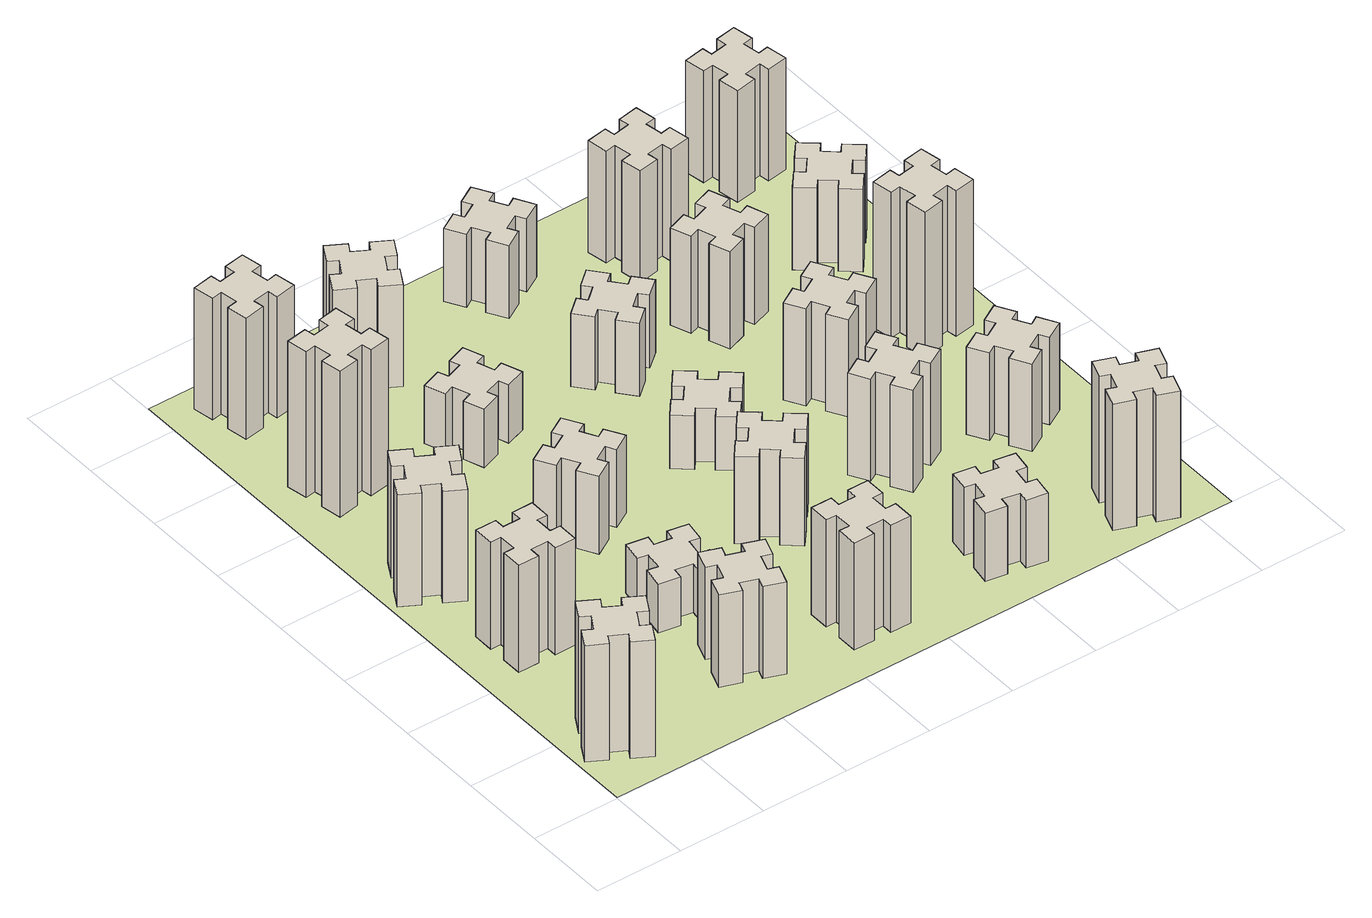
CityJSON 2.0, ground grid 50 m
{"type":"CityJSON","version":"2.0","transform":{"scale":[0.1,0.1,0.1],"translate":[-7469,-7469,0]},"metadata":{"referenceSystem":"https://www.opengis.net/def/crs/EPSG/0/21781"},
"CityObjects":{
"building1":{"type":"Building","attributes":{"class":"1000","function":"1000","usage":"1000","yearOfConstruction":2016,"roofType":"1000","measuredHeight":72,"storeysAboveGround":30,"storeysBelowGround":0},"geometry":[{"type":"Solid","lod":"1","boundaries":[[[[0,1,2,3,4,5,6,7,8,9,10,11,12,13,14,15,16,17,18,19]],[[17,16,20,21]],[[16,15,22,20]],[[15,14,23,22]],[[14,13,24,23]],[[13,12,25,24]],[[12,11,26,25]],[[11,10,27,26]],[[10,9,28,27]],[[9,8,29,28]],[[8,7,30,29]],[[7,6,31,30]],[[6,5,32,31]],[[5,4,33,32]],[[4,3,34,33]],[[3,2,35,34]],[[2,1,36,35]],[[1,0,37,36]],[[0,19,38,37]],[[19,18,39,38]],[[18,17,21,39]],[[24,25,26,27,28,29,30,31,32,33,34,35,36,37,38,39,21,20,22,23]]]]}]},
"building2":{"type":"Building","attributes":{"class":"1000","function":"1000","usage":"1000","yearOfConstruction":2016,"roofType":"1000","measuredHeight":66,"storeysAboveGround":30,"storeysBelowGround":0},"geometry":[{"type":"Solid","lod":"1","boundaries":[[[[40,41,42,43,44,45,46,47,48,49,50,51,52,53,54,55,56,57,58,59]],[[57,56,60,61]],[[56,55,62,60]],[[55,54,63,62]],[[54,53,64,63]],[[53,52,65,64]],[[52,51,66,65]],[[51,50,67,66]],[[50,49,68,67]],[[49,48,69,68]],[[48,47,70,69]],[[47,46,71,70]],[[46,45,72,71]],[[45,44,73,72]],[[44,43,74,73]],[[43,42,75,74]],[[42,41,76,75]],[[41,40,77,76]],[[40,59,78,77]],[[59,58,79,78]],[[58,57,61,79]],[[64,65,66,67,68,69,70,71,72,73,74,75,76,77,78,79,61,60,62,63]]]]}]},
"building3":{"type":"Building","attributes":{"class":"1000","function":"1000","usage":"1000","yearOfConstruction":2016,"roofType":"1000","measuredHeight":69,"storeysAboveGround":30,"storeysBelowGround":0},"geometry":[{"type":"Solid","lod":"1","boundaries":[[[[80,81,82,83,84,85,86,87,88,89,90,91,92,93,94,95,96,97,98,99]],[[97,96,100,101]],[[96,95,102,100]],[[95,94,103,102]],[[94,93,104,103]],[[93,92,105,104]],[[92,91,106,105]],[[91,90,107,106]],[[90,89,108,107]],[[89,88,109,108]],[[88,87,110,109]],[[87,86,111,110]],[[86,85,112,111]],[[85,84,113,112]],[[84,83,114,113]],[[83,82,115,114]],[[82,81,116,115]],[[81,80,117,116]],[[80,99,118,117]],[[99,98,119,118]],[[98,97,101,119]],[[104,105,106,107,108,109,110,111,112,113,114,115,116,117,118,119,101,100,102,103]]]]}]},
"building4":{"type":"Building","attributes":{"class":"1000","function":"1000","usage":"1000","yearOfConstruction":2016,"roofType":"1000","measuredHeight":90,"storeysAboveGround":30,"storeysBelowGround":0},"geometry":[{"type":"Solid","lod":"1","boundaries":[[[[120,121,122,123,124,125,126,127,128,129,130,131,132,133,134,135,136,137,138,139]],[[137,136,140,141]],[[136,135,142,140]],[[135,134,143,142]],[[134,133,144,143]],[[133,132,145,144]],[[132,131,146,145]],[[131,130,147,146]],[[130,129,148,147]],[[129,128,149,148]],[[128,127,150,149]],[[127,126,151,150]],[[126,125,152,151]],[[125,124,153,152]],[[124,123,154,153]],[[123,122,155,154]],[[122,121,156,155]],[[121,120,157,156]],[[120,139,158,157]],[[139,138,159,158]],[[138,137,141,159]],[[144,145,146,147,148,149,150,151,152,153,154,155,156,157,158,159,141,140,142,143]]]]}]},
"building5":{"type":"Building","attributes":{"class":"1000","function":"1000","usage":"1000","yearOfConstruction":2016,"roofType":"1000","measuredHeight":57,"storeysAboveGround":30,"storeysBelowGround":0},"geometry":[{"type":"Solid","lod":"1","boundaries":[[[[160,161,162,163,164,165,166,167,168,169,170,171,172,173,174,175,176,177,178,179]],[[177,176,180,181]],[[176,175,182,180]],[[175,174,183,182]],[[174,173,184,183]],[[173,172,185,184]],[[172,171,186,185]],[[171,170,187,186]],[[170,169,188,187]],[[169,168,189,188]],[[168,167,190,189]],[[167,166,191,190]],[[166,165,192,191]],[[165,164,193,192]],[[164,163,194,193]],[[163,162,195,194]],[[162,161,196,195]],[[161,160,197,196]],[[160,179,198,197]],[[179,178,199,198]],[[178,177,181,199]],[[184,185,186,187,188,189,190,191,192,193,194,195,196,197,198,199,181,180,182,183]]]]}]},
"building6":{"type":"Building","attributes":{"class":"1000","function":"1000","usage":"1000","yearOfConstruction":2016,"roofType":"1000","measuredHeight":75,"storeysAboveGround":30,"storeysBelowGround":0},"geometry":[{"type":"Solid","lod":"1","boundaries":[[[[200,201,202,203,204,205,206,207,208,209,210,211,212,213,214,215,216,217,218,219]],[[217,216,220,221]],[[216,215,222,220]],[[215,214,223,222]],[[214,213,224,223]],[[213,212,225,224]],[[212,211,226,225]],[[211,210,227,226]],[[210,209,228,227]],[[209,208,229,228]],[[208,207,230,229]],[[207,206,231,230]],[[206,205,232,231]],[[205,204,233,232]],[[204,203,234,233]],[[203,202,235,234]],[[202,201,236,235]],[[201,200,237,236]],[[200,219,238,237]],[[219,218,239,238]],[[218,217,221,239]],[[224,225,226,227,228,229,230,231,232,233,234,235,236,237,238,239,221,220,222,223]]]]}]},
"building7":{"type":"Building","attributes":{"class":"1000","function":"1000","usage":"1000","yearOfConstruction":2016,"roofType":"1000","measuredHeight":30,"storeysAboveGround":30,"storeysBelowGround":0},"geometry":[{"type":"Solid","lod":"1","boundaries":[[[[240,241,242,243,244,245,246,247,248,249,250,251,252,253,254,255,256,257,258,259]],[[257,256,260,261]],[[256,255,262,260]],[[255,254,263,262]],[[254,253,264,263]],[[253,252,265,264]],[[252,251,266,265]],[[251,250,267,266]],[[250,249,268,267]],[[249,248,269,268]],[[248,247,270,269]],[[247,246,271,270]],[[246,245,272,271]],[[245,244,273,272]],[[244,243,274,273]],[[243,242,275,274]],[[242,241,276,275]],[[241,240,277,276]],[[240,259,278,277]],[[259,258,279,278]],[[258,257,261,279]],[[264,265,266,267,268,269,270,271,272,273,274,275,276,277,278,279,261,260,262,263]]]]}]},
"building8":{"type":"Building","attributes":{"class":"1000","function":"1000","usage":"1000","yearOfConstruction":2016,"roofType":"1000","measuredHeight":48,"storeysAboveGround":30,"storeysBelowGround":0},"geometry":[{"type":"Solid","lod":"1","boundaries":[[[[280,281,282,283,284,285,286,287,288,289,290,291,292,293,294,295,296,297,298,299]],[[297,296,300,301]],[[296,295,302,300]],[[295,294,303,302]],[[294,293,304,303]],[[293,292,305,304]],[[292,291,306,305]],[[291,290,307,306]],[[290,289,308,307]],[[289,288,309,308]],[[288,287,310,309]],[[287,286,311,310]],[[286,285,312,311]],[[285,284,313,312]],[[284,283,314,313]],[[283,282,315,314]],[[282,281,316,315]],[[281,280,317,316]],[[280,299,318,317]],[[299,298,319,318]],[[298,297,301,319]],[[304,305,306,307,308,309,310,311,312,313,314,315,316,317,318,319,301,300,302,303]]]]}]},
"building9":{"type":"Building","attributes":{"class":"1000","function":"1000","usage":"1000","yearOfConstruction":2016,"roofType":"1000","measuredHeight":66,"storeysAboveGround":30,"storeysBelowGround":0},"geometry":[{"type":"Solid","lod":"1","boundaries":[[[[320,321,322,323,324,325,326,327,328,329,330,331,332,333,334,335,336,337,338,339]],[[337,336,340,341]],[[336,335,342,340]],[[335,334,343,342]],[[334,333,344,343]],[[333,332,345,344]],[[332,331,346,345]],[[331,330,347,346]],[[330,329,348,347]],[[329,328,349,348]],[[328,327,350,349]],[[327,326,351,350]],[[326,325,352,351]],[[325,324,353,352]],[[324,323,354,353]],[[323,322,355,354]],[[322,321,356,355]],[[321,320,357,356]],[[320,339,358,357]],[[339,338,359,358]],[[338,337,341,359]],[[344,345,346,347,348,349,350,351,352,353,354,355,356,357,358,359,341,340,342,343]]]]}]},
"building10":{"type":"Building","attributes":{"class":"1000","function":"1000","usage":"1000","yearOfConstruction":2016,"roofType":"1000","measuredHeight":36,"storeysAboveGround":30,"storeysBelowGround":0},"geometry":[{"type":"Solid","lod":"1","boundaries":[[[[360,361,362,363,364,365,366,367,368,369,370,371,372,373,374,375,376,377,378,379]],[[377,376,380,381]],[[376,375,382,380]],[[375,374,383,382]],[[374,373,384,383]],[[373,372,385,384]],[[372,371,386,385]],[[371,370,387,386]],[[370,369,388,387]],[[369,368,389,388]],[[368,367,390,389]],[[367,366,391,390]],[[366,365,392,391]],[[365,364,393,392]],[[364,363,394,393]],[[363,362,395,394]],[[362,361,396,395]],[[361,360,397,396]],[[360,379,398,397]],[[379,378,399,398]],[[378,377,381,399]],[[384,385,386,387,388,389,390,391,392,393,394,395,396,397,398,399,381,380,382,383]]]]}]},
"building11":{"type":"Building","attributes":{"class":"1000","function":"1000","usage":"1000","yearOfConstruction":2016,"roofType":"1000","measuredHeight":63,"storeysAboveGround":30,"storeysBelowGround":0},"geometry":[{"type":"Solid","lod":"1","boundaries":[[[[400,401,402,403,404,405,406,407,408,409,410,411,412,413,414,415,416,417,418,419]],[[417,416,420,421]],[[416,415,422,420]],[[415,414,423,422]],[[414,413,424,423]],[[413,412,425,424]],[[412,411,426,425]],[[411,410,427,426]],[[410,409,428,427]],[[409,408,429,428]],[[408,407,430,429]],[[407,406,431,430]],[[406,405,432,431]],[[405,404,433,432]],[[404,403,434,433]],[[403,402,435,434]],[[402,401,436,435]],[[401,400,437,436]],[[400,419,438,437]],[[419,418,439,438]],[[418,417,421,439]],[[424,425,426,427,428,429,430,431,432,433,434,435,436,437,438,439,421,420,422,423]]]]}]},
"building12":{"type":"Building","attributes":{"class":"1000","function":"1000","usage":"1000","yearOfConstruction":2016,"roofType":"1000","measuredHeight":54,"storeysAboveGround":30,"storeysBelowGround":0},"geometry":[{"type":"Solid","lod":"1","boundaries":[[[[440,441,442,443,444,445,446,447,448,449,450,451,452,453,454,455,456,457,458,459]],[[457,456,460,461]],[[456,455,462,460]],[[455,454,463,462]],[[454,453,464,463]],[[453,452,465,464]],[[452,451,466,465]],[[451,450,467,466]],[[450,449,468,467]],[[449,448,469,468]],[[448,447,470,469]],[[447,446,471,470]],[[446,445,472,471]],[[445,444,473,472]],[[444,443,474,473]],[[443,442,475,474]],[[442,441,476,475]],[[441,440,477,476]],[[440,459,478,477]],[[459,458,479,478]],[[458,457,461,479]],[[464,465,466,467,468,469,470,471,472,473,474,475,476,477,478,479,461,460,462,463]]]]}]},
"building13":{"type":"Building","attributes":{"class":"1000","function":"1000","usage":"1000","yearOfConstruction":2016,"roofType":"1000","measuredHeight":33,"storeysAboveGround":30,"storeysBelowGround":0},"geometry":[{"type":"Solid","lod":"1","boundaries":[[[[480,481,482,483,484,485,486,487,488,489,490,491,492,493,494,495,496,497,498,499]],[[497,496,500,501]],[[496,495,502,500]],[[495,494,503,502]],[[494,493,504,503]],[[493,492,505,504]],[[492,491,506,505]],[[491,490,507,506]],[[490,489,508,507]],[[489,488,509,508]],[[488,487,510,509]],[[487,486,511,510]],[[486,485,512,511]],[[485,484,513,512]],[[484,483,514,513]],[[483,482,515,514]],[[482,481,516,515]],[[481,480,517,516]],[[480,499,518,517]],[[499,498,519,518]],[[498,497,501,519]],[[504,505,506,507,508,509,510,511,512,513,514,515,516,517,518,519,501,500,502,503]]]]}]},
"building14":{"type":"Building","attributes":{"class":"1000","function":"1000","usage":"1000","yearOfConstruction":2016,"roofType":"1000","measuredHeight":42,"storeysAboveGround":30,"storeysBelowGround":0},"geometry":[{"type":"Solid","lod":"1","boundaries":[[[[520,521,522,523,524,525,526,527,528,529,530,531,532,533,534,535,536,537,538,539]],[[537,536,540,541]],[[536,535,542,540]],[[535,534,543,542]],[[534,533,544,543]],[[533,532,545,544]],[[532,531,546,545]],[[531,530,547,546]],[[530,529,548,547]],[[529,528,549,548]],[[528,527,550,549]],[[527,526,551,550]],[[526,525,552,551]],[[525,524,553,552]],[[524,523,554,553]],[[523,522,555,554]],[[522,521,556,555]],[[521,520,557,556]],[[520,539,558,557]],[[539,538,559,558]],[[538,537,541,559]],[[544,545,546,547,548,549,550,551,552,553,554,555,556,557,558,559,541,540,542,543]]]]}]},
"building15":{"type":"Building","attributes":{"class":"1000","function":"1000","usage":"1000","yearOfConstruction":2016,"roofType":"1000","measuredHeight":45,"storeysAboveGround":30,"storeysBelowGround":0},"geometry":[{"type":"Solid","lod":"1","boundaries":[[[[560,561,562,563,564,565,566,567,568,569,570,571,572,573,574,575,576,577,578,579]],[[577,576,580,581]],[[576,575,582,580]],[[575,574,583,582]],[[574,573,584,583]],[[573,572,585,584]],[[572,571,586,585]],[[571,570,587,586]],[[570,569,588,587]],[[569,568,589,588]],[[568,567,590,589]],[[567,566,591,590]],[[566,565,592,591]],[[565,564,593,592]],[[564,563,594,593]],[[563,562,595,594]],[[562,561,596,595]],[[561,560,597,596]],[[560,579,598,597]],[[579,578,599,598]],[[578,577,581,599]],[[584,585,586,587,588,589,590,591,592,593,594,595,596,597,598,599,581,580,582,583]]]]}]},
"building16":{"type":"Building","attributes":{"class":"1000","function":"1000","usage":"1000","yearOfConstruction":2016,"roofType":"1000","measuredHeight":45,"storeysAboveGround":30,"storeysBelowGround":0},"geometry":[{"type":"Solid","lod":"1","boundaries":[[[[600,601,602,603,604,605,606,607,608,609,610,611,612,613,614,615,616,617,618,619]],[[617,616,620,621]],[[616,615,622,620]],[[615,614,623,622]],[[614,613,624,623]],[[613,612,625,624]],[[612,611,626,625]],[[611,610,627,626]],[[610,609,628,627]],[[609,608,629,628]],[[608,607,630,629]],[[607,606,631,630]],[[606,605,632,631]],[[605,604,633,632]],[[604,603,634,633]],[[603,602,635,634]],[[602,601,636,635]],[[601,600,637,636]],[[600,619,638,637]],[[619,618,639,638]],[[618,617,621,639]],[[624,625,626,627,628,629,630,631,632,633,634,635,636,637,638,639,621,620,622,623]]]]}]},
"building17":{"type":"Building","attributes":{"class":"1000","function":"1000","usage":"1000","yearOfConstruction":2016,"roofType":"1000","measuredHeight":63,"storeysAboveGround":30,"storeysBelowGround":0},"geometry":[{"type":"Solid","lod":"1","boundaries":[[[[640,641,642,643,644,645,646,647,648,649,650,651,652,653,654,655,656,657,658,659]],[[657,656,660,661]],[[656,655,662,660]],[[655,654,663,662]],[[654,653,664,663]],[[653,652,665,664]],[[652,651,666,665]],[[651,650,667,666]],[[650,649,668,667]],[[649,648,669,668]],[[648,647,670,669]],[[647,646,671,670]],[[646,645,672,671]],[[645,644,673,672]],[[644,643,674,673]],[[643,642,675,674]],[[642,641,676,675]],[[641,640,677,676]],[[640,659,678,677]],[[659,658,679,678]],[[658,657,661,679]],[[664,665,666,667,668,669,670,671,672,673,674,675,676,677,678,679,661,660,662,663]]]]}]},
"building18":{"type":"Building","attributes":{"class":"1000","function":"1000","usage":"1000","yearOfConstruction":2016,"roofType":"1000","measuredHeight":60,"storeysAboveGround":30,"storeysBelowGround":0},"geometry":[{"type":"Solid","lod":"1","boundaries":[[[[680,681,682,683,684,685,686,687,688,689,690,691,692,693,694,695,696,697,698,699]],[[697,696,700,701]],[[696,695,702,700]],[[695,694,703,702]],[[694,693,704,703]],[[693,692,705,704]],[[692,691,706,705]],[[691,690,707,706]],[[690,689,708,707]],[[689,688,709,708]],[[688,687,710,709]],[[687,686,711,710]],[[686,685,712,711]],[[685,684,713,712]],[[684,683,714,713]],[[683,682,715,714]],[[682,681,716,715]],[[681,680,717,716]],[[680,699,718,717]],[[699,698,719,718]],[[698,697,701,719]],[[704,705,706,707,708,709,710,711,712,713,714,715,716,717,718,719,701,700,702,703]]]]}]},
"building19":{"type":"Building","attributes":{"class":"1000","function":"1000","usage":"1000","yearOfConstruction":2016,"roofType":"1000","measuredHeight":60,"storeysAboveGround":30,"storeysBelowGround":0},"geometry":[{"type":"Solid","lod":"1","boundaries":[[[[720,721,722,723,724,725,726,727,728,729,730,731,732,733,734,735,736,737,738,739]],[[737,736,740,741]],[[736,735,742,740]],[[735,734,743,742]],[[734,733,744,743]],[[733,732,745,744]],[[732,731,746,745]],[[731,730,747,746]],[[730,729,748,747]],[[729,728,749,748]],[[728,727,750,749]],[[727,726,751,750]],[[726,725,752,751]],[[725,724,753,752]],[[724,723,754,753]],[[723,722,755,754]],[[722,721,756,755]],[[721,720,757,756]],[[720,739,758,757]],[[739,738,759,758]],[[738,737,741,759]],[[744,745,746,747,748,749,750,751,752,753,754,755,756,757,758,759,741,740,742,743]]]]}]},
"building20":{"type":"Building","attributes":{"class":"1000","function":"1000","usage":"1000","yearOfConstruction":2016,"roofType":"1000","measuredHeight":78,"storeysAboveGround":30,"storeysBelowGround":0},"geometry":[{"type":"Solid","lod":"1","boundaries":[[[[760,761,762,763,764,765,766,767,768,769,770,771,772,773,774,775,776,777,778,779]],[[777,776,780,781]],[[776,775,782,780]],[[775,774,783,782]],[[774,773,784,783]],[[773,772,785,784]],[[772,771,786,785]],[[771,770,787,786]],[[770,769,788,787]],[[769,768,789,788]],[[768,767,790,789]],[[767,766,791,790]],[[766,765,792,791]],[[765,764,793,792]],[[764,763,794,793]],[[763,762,795,794]],[[762,761,796,795]],[[761,760,797,796]],[[760,779,798,797]],[[779,778,799,798]],[[778,777,781,799]],[[784,785,786,787,788,789,790,791,792,793,794,795,796,797,798,799,781,780,782,783]]]]}]},
"building21":{"type":"Building","attributes":{"class":"1000","function":"1000","usage":"1000","yearOfConstruction":2016,"roofType":"1000","measuredHeight":69,"storeysAboveGround":30,"storeysBelowGround":0},"geometry":[{"type":"Solid","lod":"1","boundaries":[[[[800,801,802,803,804,805,806,807,808,809,810,811,812,813,814,815,816,817,818,819]],[[817,816,820,821]],[[816,815,822,820]],[[815,814,823,822]],[[814,813,824,823]],[[813,812,825,824]],[[812,811,826,825]],[[811,810,827,826]],[[810,809,828,827]],[[809,808,829,828]],[[808,807,830,829]],[[807,806,831,830]],[[806,805,832,831]],[[805,804,833,832]],[[804,803,834,833]],[[803,802,835,834]],[[802,801,836,835]],[[801,800,837,836]],[[800,819,838,837]],[[819,818,839,838]],[[818,817,821,839]],[[824,825,826,827,828,829,830,831,832,833,834,835,836,837,838,839,821,820,822,823]]]]}]},
"building22":{"type":"Building","attributes":{"class":"1000","function":"1000","usage":"1000","yearOfConstruction":2016,"roofType":"1000","measuredHeight":54,"storeysAboveGround":30,"storeysBelowGround":0},"geometry":[{"type":"Solid","lod":"1","boundaries":[[[[840,841,842,843,844,845,846,847,848,849,850,851,852,853,854,855,856,857,858,859]],[[857,856,860,861]],[[856,855,862,860]],[[855,854,863,862]],[[854,853,864,863]],[[853,852,865,864]],[[852,851,866,865]],[[851,850,867,866]],[[850,849,868,867]],[[849,848,869,868]],[[848,847,870,869]],[[847,846,871,870]],[[846,845,872,871]],[[845,844,873,872]],[[844,843,874,873]],[[843,842,875,874]],[[842,841,876,875]],[[841,840,877,876]],[[840,859,878,877]],[[859,858,879,878]],[[858,857,861,879]],[[864,865,866,867,868,869,870,871,872,873,874,875,876,877,878,879,861,860,862,863]]]]}]},
"building23":{"type":"Building","attributes":{"class":"1000","function":"1000","usage":"1000","yearOfConstruction":2016,"roofType":"1000","measuredHeight":90,"storeysAboveGround":30,"storeysBelowGround":0},"geometry":[{"type":"Solid","lod":"1","boundaries":[[[[880,881,882,883,884,885,886,887,888,889,890,891,892,893,894,895,896,897,898,899]],[[897,896,900,901]],[[896,895,902,900]],[[895,894,903,902]],[[894,893,904,903]],[[893,892,905,904]],[[892,891,906,905]],[[891,890,907,906]],[[890,889,908,907]],[[889,888,909,908]],[[888,887,910,909]],[[887,886,911,910]],[[886,885,912,911]],[[885,884,913,912]],[[884,883,914,913]],[[883,882,915,914]],[[882,881,916,915]],[[881,880,917,916]],[[880,899,918,917]],[[899,898,919,918]],[[898,897,901,919]],[[904,905,906,907,908,909,910,911,912,913,914,915,916,917,918,919,901,900,902,903]]]]}]},
"building24":{"type":"Building","attributes":{"class":"1000","function":"1000","usage":"1000","yearOfConstruction":2016,"roofType":"1000","measuredHeight":51,"storeysAboveGround":30,"storeysBelowGround":0},"geometry":[{"type":"Solid","lod":"1","boundaries":[[[[920,921,922,923,924,925,926,927,928,929,930,931,932,933,934,935,936,937,938,939]],[[937,936,940,941]],[[936,935,942,940]],[[935,934,943,942]],[[934,933,944,943]],[[933,932,945,944]],[[932,931,946,945]],[[931,930,947,946]],[[930,929,948,947]],[[929,928,949,948]],[[928,927,950,949]],[[927,926,951,950]],[[926,925,952,951]],[[925,924,953,952]],[[924,923,954,953]],[[923,922,955,954]],[[922,921,956,955]],[[921,920,957,956]],[[920,939,958,957]],[[939,938,959,958]],[[938,937,941,959]],[[944,945,946,947,948,949,950,951,952,953,954,955,956,957,958,959,941,940,942,943]]]]}]},
"building25":{"type":"Building","attributes":{"class":"1000","function":"1000","usage":"1000","yearOfConstruction":2016,"roofType":"1000","measuredHeight":69,"storeysAboveGround":30,"storeysBelowGround":0},"geometry":[{"type":"Solid","lod":"1","boundaries":[[[[960,961,962,963,964,965,966,967,968,969,970,971,972,973,974,975,976,977,978,979]],[[977,976,980,981]],[[976,975,982,980]],[[975,974,983,982]],[[974,973,984,983]],[[973,972,985,984]],[[972,971,986,985]],[[971,970,987,986]],[[970,969,988,987]],[[969,968,989,988]],[[968,967,990,989]],[[967,966,991,990]],[[966,965,992,991]],[[965,964,993,992]],[[964,963,994,993]],[[963,962,995,994]],[[962,961,996,995]],[[961,960,997,996]],[[960,979,998,997]],[[979,978,999,998]],[[978,977,981,999]],[[984,985,986,987,988,989,990,991,992,993,994,995,996,997,998,999,981,980,982,983]]]]}]},
"landuse1":{"type":"LandUse","attributes":{"name":"plot1","function":"1010"},"geometry":[{"type":"MultiSurface","lod":"1","boundaries":[[[1000,1001,1002,1003]]]}]}
},
"vertices":[
[177,305,0],[264,255,0],[234,203,0],[338,143,0],[398,247,0],[346,277,0],[396,364,0],[448,334,0],[508,438,0],[404,498,0],[374,446,0],[287,496,0],[317,548,0],[213,608,0],[153,504,0],[205,474,0],[155,387,0],[103,417,0],[43,313,0],[147,253,0],[155,387,720],[103,417,720],[205,474,720],[153,504,720],[213,608,720],[317,548,720],[287,496,720],[374,446,720],[404,498,720],[508,438,720],[448,334,720],[396,364,720],[346,277,720],[398,247,720],[338,143,720],[234,203,720],[264,255,720],[177,305,720],[147,253,720],[43,313,720],
[325,1105,0],[425,1105,0],[425,1045,0],[545,1045,0],[545,1165,0],[485,1165,0],[485,1265,0],[545,1265,0],[545,1385,0],[425,1385,0],[425,1325,0],[325,1325,0],[325,1385,0],[205,1385,0],[205,1265,0],[265,1265,0],[265,1165,0],[205,1165,0],[205,1045,0],[325,1045,0],[265,1165,660],[205,1165,660],[265,1265,660],[205,1265,660],[205,1385,660],[325,1385,660],[325,1325,660],[425,1325,660],[425,1385,660],[545,1385,660],[545,1265,660],[485,1265,660],[485,1165,660],[545,1165,660],[545,1045,660],[425,1045,660],[425,1105,660],[325,1105,660],[325,1045,660],[205,1045,660],
[374,1926,0],[287,1976,0],[317,2028,0],[213,2088,0],[153,1984,0],[205,1954,0],[155,1867,0],[103,1897,0],[43,1793,0],[147,1733,0],[177,1785,0],[264,1735,0],[234,1683,0],[338,1623,0],[398,1727,0],[346,1757,0],[396,1844,0],[448,1814,0],[508,1918,0],[404,1978,0],[396,1844,690],[448,1814,690],[346,1757,690],[398,1727,690],[338,1623,690],[234,1683,690],[264,1735,690],[177,1785,690],[147,1733,690],[43,1793,690],[103,1897,690],[155,1867,690],[205,1954,690],[153,1984,690],[213,2088,690],[317,2028,690],[287,1976,690],[374,1926,690],[404,1978,690],[508,1918,690],
[405,2812,0],[307,2795,0],[297,2854,0],[178,2833,0],[199,2715,0],[258,2725,0],[276,2627,0],[217,2617,0],[237,2498,0],[356,2519,0],[345,2578,0],[444,2596,0],[454,2537,0],[572,2557,0],[551,2676,0],[492,2665,0],[475,2764,0],[534,2774,0],[513,2892,0],[395,2871,0],[475,2764,900],[534,2774,900],[492,2665,900],[551,2676,900],[572,2557,900],[454,2537,900],[444,2596,900],[345,2578,900],[356,2519,900],[237,2498,900],[217,2617,900],[276,2627,900],[258,2725,900],[199,2715,900],[178,2833,900],[297,2854,900],[307,2795,900],[405,2812,900],[395,2871,900],[513,2892,900],
[1202,391,0],[1236,485,0],[1292,464,0],[1333,577,0],[1220,618,0],[1200,562,0],[1106,596,0],[1127,652,0],[1014,693,0],[973,580,0],[1029,560,0],[995,466,0],[939,487,0],[897,374,0],[1010,333,0],[1031,389,0],[1125,355,0],[1104,299,0],[1217,257,0],[1258,370,0],[1125,355,570],[1104,299,570],[1031,389,570],[1010,333,570],[897,374,570],[939,487,570],[995,466,570],[1029,560,570],[973,580,570],[1014,693,570],[1127,652,570],[1106,596,570],[1200,562,570],[1220,618,570],[1333,577,570],[1292,464,570],[1236,485,570],[1202,391,570],[1258,370,570],[1217,257,570],
[492,3405,0],[475,3504,0],[534,3514,0],[513,3632,0],[395,3611,0],[405,3552,0],[307,3535,0],[297,3594,0],[178,3573,0],[199,3455,0],[258,3465,0],[276,3367,0],[217,3357,0],[237,3238,0],[356,3259,0],[345,3318,0],[444,3336,0],[454,3277,0],[572,3297,0],[551,3416,0],[444,3336,750],[454,3277,750],[345,3318,750],[356,3259,750],[237,3238,750],[217,3357,750],[276,3367,750],[258,3465,750],[199,3455,750],[178,3573,750],[297,3594,750],[307,3535,750],[405,3552,750],[395,3611,750],[513,3632,750],[534,3514,750],[475,3504,750],[492,3405,750],[551,3416,750],[572,3297,750],
[1016,1084,0],[998,985,0],[939,996,0],[918,877,0],[1037,857,0],[1047,916,0],[1145,898,0],[1135,839,0],[1253,818,0],[1274,937,0],[1215,947,0],[1232,1045,0],[1291,1035,0],[1312,1153,0],[1194,1174,0],[1184,1115,0],[1085,1132,0],[1096,1191,0],[977,1212,0],[957,1094,0],[1085,1132,300],[1096,1191,300],[1184,1115,300],[1194,1174,300],[1312,1153,300],[1291,1035,300],[1232,1045,300],[1215,947,300],[1274,937,300],[1253,818,300],[1135,839,300],[1145,898,300],[1047,916,300],[1037,857,300],[918,877,300],[939,996,300],[998,985,300],[1016,1084,300],[957,1094,300],[977,1212,300],
[995,1744,0],[1045,1657,0],[993,1627,0],[1053,1523,0],[1157,1583,0],[1127,1635,0],[1214,1685,0],[1244,1633,0],[1348,1693,0],[1288,1797,0],[1236,1767,0],[1186,1854,0],[1238,1884,0],[1178,1988,0],[1074,1928,0],[1104,1876,0],[1017,1826,0],[987,1878,0],[883,1818,0],[943,1714,0],[1017,1826,480],[987,1878,480],[1104,1876,480],[1074,1928,480],[1178,1988,480],[1238,1884,480],[1186,1854,480],[1236,1767,480],[1288,1797,480],[1348,1693,480],[1244,1633,480],[1214,1685,480],[1127,1635,480],[1157,1583,480],[1053,1523,480],[993,1627,480],[1045,1657,480],[995,1744,480],[943,1714,480],[883,1818,480],
[1865,325,0],[1865,425,0],[1925,425,0],[1925,545,0],[1805,545,0],[1805,485,0],[1705,485,0],[1705,545,0],[1585,545,0],[1585,425,0],[1645,425,0],[1645,325,0],[1585,325,0],[1585,205,0],[1705,205,0],[1705,265,0],[1805,265,0],[1805,205,0],[1925,205,0],[1925,325,0],[1805,265,660],[1805,205,660],[1705,265,660],[1705,205,660],[1585,205,660],[1585,325,660],[1645,325,660],[1645,425,660],[1585,425,660],[1585,545,660],[1705,545,660],[1705,485,660],[1805,485,660],[1805,545,660],[1925,545,660],[1925,425,660],[1865,425,660],[1865,325,660],[1925,325,660],[1925,205,660],
[1125,2716,0],[1031,2682,0],[1010,2738,0],[897,2697,0],[939,2584,0],[995,2605,0],[1029,2511,0],[973,2490,0],[1014,2377,0],[1127,2419,0],[1106,2475,0],[1200,2509,0],[1220,2453,0],[1333,2494,0],[1292,2607,0],[1236,2586,0],[1202,2680,0],[1258,2700,0],[1217,2813,0],[1104,2772,0],[1202,2680,360],[1258,2700,360],[1236,2586,360],[1292,2607,360],[1333,2494,360],[1220,2453,360],[1200,2509,360],[1106,2475,360],[1127,2419,360],[1014,2377,360],[973,2490,360],[1029,2511,360],[995,2605,360],[939,2584,360],[897,2697,360],[1010,2738,360],[1031,2682,360],[1125,2716,360],[1104,2772,360],[1217,2813,360],
[917,3265,0],[1004,3215,0],[974,3163,0],[1078,3103,0],[1138,3207,0],[1086,3237,0],[1136,3324,0],[1188,3294,0],[1248,3398,0],[1144,3458,0],[1114,3406,0],[1027,3456,0],[1057,3508,0],[953,3568,0],[893,3464,0],[945,3434,0],[895,3347,0],[843,3377,0],[783,3273,0],[887,3213,0],[895,3347,630],[843,3377,630],[945,3434,630],[893,3464,630],[953,3568,630],[1057,3508,630],[1027,3456,630],[1114,3406,630],[1144,3458,630],[1248,3398,630],[1188,3294,630],[1136,3324,630],[1086,3237,630],[1138,3207,630],[1078,3103,630],[974,3163,630],[1004,3215,630],[917,3265,630],[887,3213,630],[783,3273,630],
[1907,1106,0],[1972,1183,0],[2018,1144,0],[2095,1236,0],[2003,1313,0],[1964,1267,0],[1888,1332,0],[1926,1378,0],[1834,1455,0],[1757,1363,0],[1803,1324,0],[1739,1248,0],[1693,1286,0],[1616,1194,0],[1708,1117,0],[1746,1163,0],[1823,1099,0],[1784,1053,0],[1876,976,0],[1953,1068,0],[1823,1099,540],[1784,1053,540],[1746,1163,540],[1708,1117,540],[1616,1194,540],[1693,1286,540],[1739,1248,540],[1803,1324,540],[1757,1363,540],[1834,1455,540],[1926,1378,540],[1888,1332,540],[1964,1267,540],[2003,1313,540],[2095,1236,540],[2018,1144,540],[1972,1183,540],[1907,1106,540],[1953,1068,540],[1876,976,540],
[2007,1746,0],[2072,1823,0],[2118,1784,0],[2195,1876,0],[2103,1953,0],[2064,1907,0],[1988,1972,0],[2026,2018,0],[1934,2095,0],[1857,2003,0],[1903,1964,0],[1839,1888,0],[1793,1926,0],[1716,1834,0],[1808,1757,0],[1846,1803,0],[1923,1739,0],[1884,1693,0],[1976,1616,0],[2053,1708,0],[1923,1739,330],[1884,1693,330],[1846,1803,330],[1808,1757,330],[1716,1834,330],[1793,1926,330],[1839,1888,330],[1903,1964,330],[1857,2003,330],[1934,2095,330],[2026,2018,330],[1988,1972,330],[2064,1907,330],[2103,1953,330],[2195,1876,330],[2118,1784,330],[2072,1823,330],[2007,1746,330],[2053,1708,330],[1976,1616,330],
[2527,276,0],[2625,258,0],[2615,199,0],[2733,178,0],[2754,297,0],[2695,307,0],[2712,405,0],[2771,395,0],[2792,513,0],[2674,534,0],[2664,475,0],[2565,492,0],[2576,551,0],[2457,572,0],[2437,454,0],[2496,444,0],[2478,345,0],[2419,356,0],[2398,237,0],[2517,217,0],[2478,345,420],[2419,356,420],[2496,444,420],[2437,454,420],[2457,572,420],[2576,551,420],[2565,492,420],[2664,475,420],[2674,534,420],[2792,513,420],[2771,395,420],[2712,405,420],[2695,307,420],[2754,297,420],[2733,178,420],[2615,199,420],[2625,258,420],[2527,276,420],[2517,217,420],[2398,237,420],
[1988,2479,0],[2064,2543,0],[2103,2497,0],[2195,2574,0],[2118,2666,0],[2072,2628,0],[2007,2704,0],[2053,2743,0],[1976,2835,0],[1884,2758,0],[1923,2712,0],[1846,2647,0],[1808,2693,0],[1716,2616,0],[1793,2524,0],[1839,2563,0],[1903,2486,0],[1857,2448,0],[1934,2356,0],[2026,2433,0],[1903,2486,450],[1857,2448,450],[1839,2563,450],[1793,2524,450],[1716,2616,450],[1808,2693,450],[1846,2647,450],[1923,2712,450],[1884,2758,450],[1976,2835,450],[2053,2743,450],[2007,2704,450],[2072,2628,450],[2118,2666,450],[2195,2574,450],[2103,2497,450],[2064,2543,450],[1988,2479,450],[2026,2433,450],[1934,2356,450],
[1844,3556,0],[1757,3506,0],[1727,3558,0],[1623,3498,0],[1683,3394,0],[1735,3424,0],[1785,3337,0],[1733,3307,0],[1793,3203,0],[1897,3263,0],[1867,3315,0],[1954,3365,0],[1984,3313,0],[2088,3373,0],[2028,3477,0],[1976,3447,0],[1926,3534,0],[1978,3564,0],[1918,3668,0],[1814,3608,0],[1926,3534,450],[1978,3564,450],[1976,3447,450],[2028,3477,450],[2088,3373,450],[1984,3313,450],[1954,3365,450],[1867,3315,450],[1897,3263,450],[1793,3203,450],[1733,3307,450],[1785,3337,450],[1735,3424,450],[1683,3394,450],[1623,3498,450],[1727,3558,450],[1757,3506,450],[1844,3556,450],[1814,3608,450],[1918,3668,450],
[2584,1336,0],[2497,1286,0],[2467,1338,0],[2363,1278,0],[2423,1174,0],[2475,1204,0],[2525,1117,0],[2473,1087,0],[2533,983,0],[2637,1043,0],[2607,1095,0],[2694,1145,0],[2724,1093,0],[2828,1153,0],[2768,1257,0],[2716,1227,0],[2666,1314,0],[2718,1344,0],[2658,1448,0],[2554,1388,0],[2666,1314,630],[2718,1344,630],[2716,1227,630],[2768,1257,630],[2828,1153,630],[2724,1093,630],[2694,1145,630],[2607,1095,630],[2637,1043,630],[2533,983,630],[2473,1087,630],[2525,1117,630],[2475,1204,630],[2423,1174,630],[2363,1278,630],[2467,1338,630],[2497,1286,630],[2584,1336,630],[2554,1388,630],[2658,1448,630],
[2816,1867,0],[2766,1954,0],[2818,1984,0],[2758,2088,0],[2654,2028,0],[2684,1976,0],[2597,1926,0],[2567,1978,0],[2463,1918,0],[2523,1814,0],[2575,1844,0],[2625,1757,0],[2573,1727,0],[2633,1623,0],[2737,1683,0],[2707,1735,0],[2794,1785,0],[2824,1733,0],[2928,1793,0],[2868,1897,0],[2794,1785,600],[2824,1733,600],[2707,1735,600],[2737,1683,600],[2633,1623,600],[2573,1727,600],[2625,1757,600],[2575,1844,600],[2523,1814,600],[2463,1918,600],[2567,1978,600],[2597,1926,600],[2684,1976,600],[2654,2028,600],[2758,2088,600],[2818,1984,600],[2766,1954,600],[2816,1867,600],[2868,1897,600],[2928,1793,600],
[2586,2475,0],[2680,2509,0],[2700,2453,0],[2813,2494,0],[2772,2607,0],[2716,2586,0],[2682,2680,0],[2738,2700,0],[2697,2813,0],[2584,2772,0],[2605,2716,0],[2511,2682,0],[2490,2738,0],[2377,2697,0],[2419,2584,0],[2475,2605,0],[2509,2511,0],[2453,2490,0],[2494,2377,0],[2607,2419,0],[2509,2511,600],[2453,2490,600],[2475,2605,600],[2419,2584,600],[2377,2697,600],[2490,2738,600],[2511,2682,600],[2605,2716,600],[2584,2772,600],[2697,2813,600],[2738,2700,600],[2682,2680,600],[2716,2586,600],[2772,2607,600],[2813,2494,600],[2700,2453,600],[2680,2509,600],[2586,2475,600],[2607,2419,600],[2494,2377,600],
[3251,189,0],[3345,155,0],[3324,99,0],[3437,57,0],[3478,170,0],[3422,191,0],[3456,285,0],[3512,264,0],[3553,377,0],[3440,418,0],[3420,362,0],[3326,396,0],[3347,452,0],[3234,493,0],[3193,380,0],[3249,360,0],[3215,266,0],[3159,287,0],[3117,174,0],[3230,133,0],[3215,266,780],[3159,287,780],[3249,360,780],[3193,380,780],[3234,493,780],[3347,452,780],[3326,396,780],[3420,362,780],[3440,418,780],[3553,377,780],[3512,264,780],[3456,285,780],[3422,191,780],[3478,170,780],[3437,57,780],[3324,99,780],[3345,155,780],[3251,189,780],[3230,133,780],[3117,174,780],
[2565,3118,0],[2664,3136,0],[2674,3077,0],[2792,3097,0],[2771,3216,0],[2712,3205,0],[2695,3304,0],[2754,3314,0],[2733,3432,0],[2615,3411,0],[2625,3352,0],[2527,3335,0],[2517,3394,0],[2398,3373,0],[2419,3255,0],[2478,3265,0],[2496,3167,0],[2437,3157,0],[2457,3038,0],[2576,3059,0],[2496,3167,690],[2437,3157,690],[2478,3265,690],[2419,3255,690],[2398,3373,690],[2517,3394,690],[2527,3335,690],[2625,3352,690],[2615,3411,690],[2733,3432,690],[2754,3314,690],[2695,3304,690],[2712,3205,690],[2771,3216,690],[2792,3097,690],[2674,3077,690],[2664,3136,690],[2565,3118,690],[2576,3059,690],[2457,3038,690],
[3356,1127,0],[3306,1214,0],[3358,1244,0],[3298,1348,0],[3194,1288,0],[3224,1236,0],[3137,1186,0],[3107,1238,0],[3003,1178,0],[3063,1074,0],[3115,1104,0],[3165,1017,0],[3113,987,0],[3173,883,0],[3277,943,0],[3247,995,0],[3334,1045,0],[3364,993,0],[3468,1053,0],[3408,1157,0],[3334,1045,540],[3364,993,540],[3247,995,540],[3277,943,540],[3173,883,540],[3113,987,540],[3165,1017,540],[3115,1104,540],[3063,1074,540],[3003,1178,540],[3107,1238,540],[3137,1186,540],[3224,1236,540],[3194,1288,540],[3298,1348,540],[3358,1244,540],[3306,1214,540],[3356,1127,540],[3408,1157,540],[3468,1053,540],
[3365,2072,0],[3267,2055,0],[3257,2114,0],[3138,2093,0],[3159,1975,0],[3218,1985,0],[3236,1887,0],[3177,1877,0],[3197,1758,0],[3316,1779,0],[3305,1838,0],[3404,1856,0],[3414,1797,0],[3532,1817,0],[3511,1936,0],[3452,1925,0],[3435,2024,0],[3494,2034,0],[3473,2152,0],[3355,2131,0],[3435,2024,900],[3494,2034,900],[3452,1925,900],[3511,1936,900],[3532,1817,900],[3414,1797,900],[3404,1856,900],[3305,1838,900],[3316,1779,900],[3197,1758,900],[3177,1877,900],[3236,1887,900],[3218,1985,900],[3159,1975,900],[3138,2093,900],[3257,2114,900],[3267,2055,900],[3365,2072,900],[3355,2131,900],[3473,2152,900],
[3444,2747,0],[3368,2812,0],[3406,2858,0],[3314,2935,0],[3237,2843,0],[3283,2804,0],[3219,2728,0],[3173,2766,0],[3096,2674,0],[3188,2597,0],[3226,2643,0],[3303,2579,0],[3264,2533,0],[3356,2456,0],[3433,2548,0],[3387,2586,0],[3452,2663,0],[3498,2624,0],[3575,2716,0],[3483,2793,0],[3452,2663,510],[3498,2624,510],[3387,2586,510],[3433,2548,510],[3356,2456,510],[3264,2533,510],[3303,2579,510],[3226,2643,510],[3188,2597,510],[3096,2674,510],[3173,2766,510],[3219,2728,510],[3283,2804,510],[3237,2843,510],[3314,2935,510],[3406,2858,510],[3368,2812,510],[3444,2747,510],[3483,2793,510],[3575,2716,510],
[3218,3465,0],[3236,3367,0],[3177,3357,0],[3197,3238,0],[3316,3259,0],[3305,3318,0],[3404,3336,0],[3414,3277,0],[3532,3297,0],[3511,3416,0],[3452,3405,0],[3435,3504,0],[3494,3514,0],[3473,3632,0],[3355,3611,0],[3365,3552,0],[3267,3535,0],[3257,3594,0],[3138,3573,0],[3159,3455,0],[3267,3535,690],[3257,3594,690],[3365,3552,690],[3355,3611,690],[3473,3632,690],[3494,3514,690],[3435,3504,690],[3452,3405,690],[3511,3416,690],[3532,3297,690],[3414,3277,690],[3404,3336,690],[3305,3318,690],[3316,3259,690],[3197,3238,690],[3177,3357,690],[3236,3367,690],[3218,3465,690],[3159,3455,690],[3138,3573,690],
[5,3705,0],[3705,3705,0],[3705,5,0],[5,5,0]
]}
